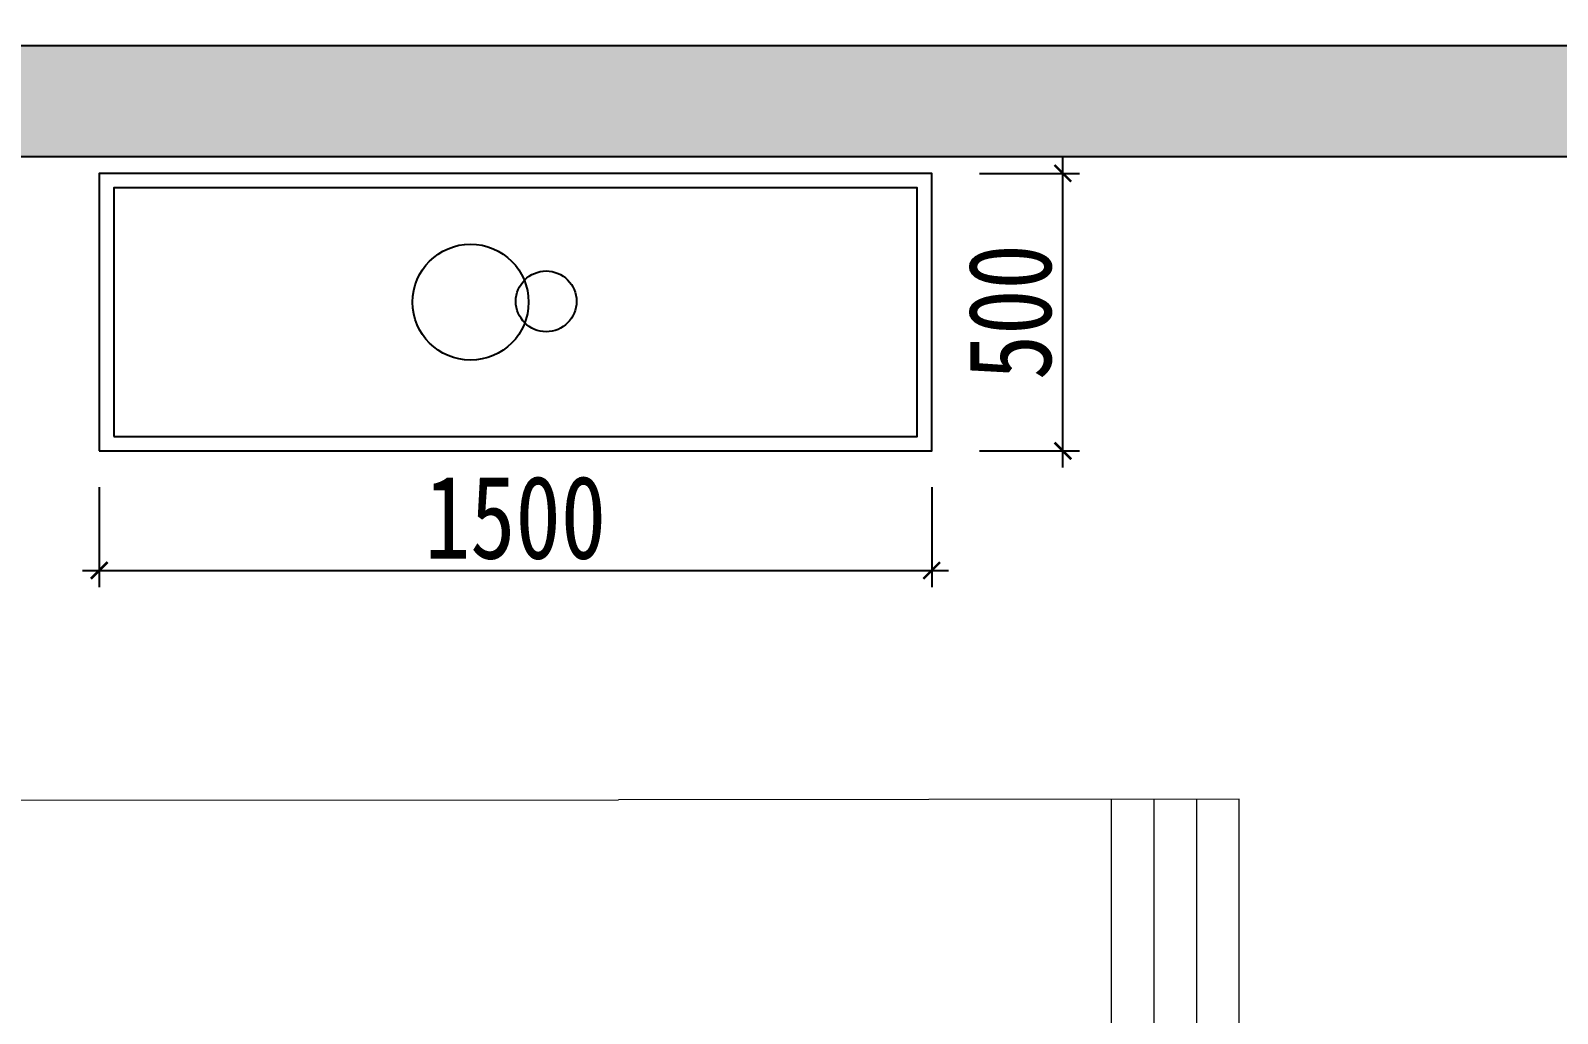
# Model space of a CAD drawing. Header units: millimetres. Extents: x -41640 to 3079702, y -5257903 to 68462.
# Drawn here: x -36005 to -33254, y 37863 to 39634 of the extents above; entities that cross this region are included whole.
import ezdxf

# ---------------------------------------------------------------- set-up
doc = ezdxf.new("R2010")
doc.units = ezdxf.units.MM
doc.header["$LTSCALE"] = 10
doc.layers.get('0').update_dxf_attribs({"color": 255})
doc.layers.get('Defpoints').update_dxf_attribs({"color": 255})
doc.layers.add('0008原建筑墙柱体', color=145, linetype='Continuous')
doc.layers.add('FURNITURE', color=2, linetype='Continuous', lineweight=5)
doc.styles.add('(图框)宋体', font='', dxfattribs={"width": 0.8})
doc.styles.get("Standard").update_dxf_attribs({"font": ''})
doc.styles.get('(图框)宋体').set_extended_font_data('SimSun')
doc.styles.get('Standard').set_extended_font_data('SimSun')
doc.dimstyles.get("Standard").update_dxf_attribs({"dimtxt": 0.18, "dimasz": 0.18, "dimexe": 0.18, "dimexo": 0.0625, "dimgap": 0.09, "dimtad": 0, "dimtih": 1, "dimtoh": 1, "dimdec": 4, "dimzin": 0, "dimdsep": 46, "dimtxsty": 'Standard', "dimcen": 0.09, "dimadec": 0, "dimazin": 0, "dimtfac": 1, "dimtdec": 4, "dimtofl": 0, "dimtmove": 0, "dimatfit": 3, "dimfxl": 1, "dimtolj": 1, "dimtzin": 0, "dimarcsym": 0})

# ---------------------------------------------------------------- blocks, each defined once
blk = doc.blocks.new('_ArchTick')
at = {"color": 0, "linetype": 'ByBlock', "const_width": 0.15}
blk.add_lwpolyline([(-0.5, -0.5), (0.5, 0.5)], dxfattribs=at)
blk = doc.blocks.new('*D470')
at = {"color": 250, "lineweight": -2}
for p, q in [((-35881, 38811), (-35881, 38631)), ((-34381, 38811), (-34381, 38631)), ((-35911, 38661), (-34351, 38661))]:
    blk.add_line(p, q, dxfattribs=at)
at = {"layer": 'Defpoints', "color": 0, "lineweight": 30}
for p in [(-35881, 38909.4), (-34381, 38909.4), (-34381, 38661)]:
    blk.add_point(p, dxfattribs=at)
at = {"color": 250, "lineweight": -2, "xscale": 30, "yscale": 30, "zscale": 30, "rotation": 180}
blk.add_blockref('_ArchTick', (-35881, 38661), dxfattribs=at)
at = {"color": 250, "lineweight": -2, "xscale": 30, "yscale": 30, "zscale": 30}
blk.add_blockref('_ArchTick', (-34381, 38661), dxfattribs=at)
at = {"color": 45, "insert": (-35131, 38756), "char_height": 150, "attachment_point": 5, "style": '(图框)宋体', "bg_fill": 3, "box_fill_scale": 1.1, "bg_fill_color": 256, "bg_fill_true_color": 13158600, "bg_fill_transparency": 5534908}
blk.add_mtext('1500', dxfattribs=at)
blk = doc.blocks.new('_Dot')
at = {"color": 0, "linetype": 'ByBlock', "lineweight": -2}
blk.add_line((-0.5, 0), (-1, 0), dxfattribs=at)
at = {"color": 0, "linetype": 'ByBlock', "const_width": 0.5}
blk.add_lwpolyline([(-0.25, 0, 1), (0.25, 0, 1)], format="xyb", close=True, dxfattribs=at)
blk = doc.blocks.new('DOT')
at = {"color": 0, "linetype": 'ByBlock'}
blk.add_line((-0.35, 0), (-1, 0), dxfattribs=at)
at = {"color": 0, "linetype": 'ByBlock', "const_width": 0.35}
blk.add_lwpolyline([(-0.175, 0, 1), (0.175, 0, 1)], format="xyb", close=True, dxfattribs=at)
blk = doc.blocks.new('*D471')
at = {"color": 250, "lineweight": -2}
for p, q in [((-34144.7, 38846.4), (-34144.7, 39406.4)), ((-34294.7, 39376.4), (-34114.7, 39376.4)), ((-34294.7, 38876.4), (-34114.7, 38876.4))]:
    blk.add_line(p, q, dxfattribs=at)
at = {"layer": 'Defpoints', "color": 0, "lineweight": 30}
for p in [(-34395.8, 39376.4), (-34144.7, 39376.4), (-34395.8, 38876.4)]:
    blk.add_point(p, dxfattribs=at)
at = {"color": 250, "lineweight": -2, "xscale": 30, "yscale": 30, "zscale": 30}
for p, rotation in [((-34144.7, 39376.4), 90), ((-34144.7, 38876.4), 270)]:
    blk.add_blockref('_ArchTick', p, dxfattribs=dict(at, rotation=rotation))
at = {"color": 45, "insert": (-34239.7, 39126.4), "char_height": 150, "attachment_point": 5, "rotation": 90, "style": '(图框)宋体', "bg_fill": 3, "box_fill_scale": 1.1, "bg_fill_color": 256, "bg_fill_true_color": 13158600, "bg_fill_transparency": 5534908}
blk.add_mtext('500', dxfattribs=at)

msp = doc.modelspace()

# ---------------------------------------------------------------- hatches: boundary and pattern name
at = {"layer": '0008原建筑墙柱体'}
h = msp.add_hatch(color=252, dxfattribs=at)
h.paths.add_polyline_path([(-37571.3, 45967), (-37811.3, 45967), (-37811.3, 44607), (-37571.3, 44607)])
h.paths.add_polyline_path([(-37571.3, 40407), (-37811.3, 40407), (-37811.3, 39007), (-37571.3, 39007)])
h.paths.add_polyline_path([(-31371.3, 39607), (-37571.3, 39607), (-37571.3, 39407), (-31371.3, 39407)])
h.paths.add_polyline_path([(-32086.4, 39407), (-32345.9, 39407)], flags=17)

# ---------------------------------------------------------------- linework, layer by layer
at = {"color": 7}
for p, q in [((-37571.3, 39607), (-31371.3, 39607)), ((-37571.3, 39407), (-31371.3, 39407))]:
    msp.add_line(p, q, dxfattribs=at)
at = {"color": 45}
msp.add_lwpolyline([(-35881, 38876.4), (-34381, 38876.4), (-34381, 39376.4), (-35881, 39376.4)], close=True, dxfattribs=at)
at = {"color": 250}
msp.add_lwpolyline([(-35855, 38902.4), (-34407, 38902.4), (-34407, 39350.4), (-35855, 39350.4)], close=True, dxfattribs=at)
at = {"color": 8, "ltscale": 0.5}
for centre, radius in [((-35211.9, 39144.4, 0), 104.5), ((-35075.7, 39145.8, 0), 54.7)]:
    msp.add_circle(centre, radius, dxfattribs=at)
at = {"layer": 'FURNITURE', "color": 8}
for p, q in [((-34057.8, 38249, -35992.1), (-34057.8, 36738.1, 691.4)), ((-33980.8, 38249, -35992.1), (-33980.8, 36738.1, 921.7)), ((-33903.8, 38249, -35992.1), (-33903.8, 36738.1, 1144.4))]:
    msp.add_line(p, q, dxfattribs=at)
at = {"layer": 'FURNITURE', "color": 45}
for points in [[(-35933.7, 36736.3), (-36443.5, 36736.3), (-36443.5, 38247.2), (-34945.6, 38247.9)], [(-34330.4, 36738.1), (-33826.8, 36738.1), (-33826.8, 38249), (-34945.6, 38247.9)]]:
    msp.add_lwpolyline(points, dxfattribs=at)

# ---------------------------------------------------------------- next in the draw order: dimensions: what is measured, and where the dimension line sits
at = {"color": 250}
dim = msp.add_linear_dim(base=(-34381, 38661), p1=(-35881, 38909.4), p2=(-34381, 38909.4), dimstyle='Standard', override={"dimtxt": 150, "dimasz": 30, "dimexe": 30, "dimexo": 30, "dimgap": 20, "dimtad": 1, "dimtih": 0, "dimtoh": 0, "dimdec": 0, "dimzin": 8, "dimdsep": 44, "dimtxsty": '(图框)宋体', "dimblk": 'ArchTick', "dimcen": 0.6, "dimdle": 30, "dimclrd": 250, "dimclre": 250, "dimclrt": 45, "dimtdec": 0, "dimtofl": 1, "dimtmove": 1, "dimldrblk": 'DOT', "dimfxl": 150, "dimfxlon": 1, "dimtfill": 1, "dimtolj": 0, "dimtzin": 8, "dimarcsym": 1}, dxfattribs=at)
dim.commit()
dim.dimension.update_dxf_attribs({"geometry": '*D470', "text_midpoint": (-35131, 38756)})

# ---------------------------------------------------------------- next in the draw order: dimensions: what is measured, and where the dimension line sits
dim = msp.add_linear_dim(base=(-34144.7, 39376.4), p1=(-34395.8, 38876.4), p2=(-34395.8, 39376.4), angle=90, dimstyle='Standard', override={"dimtxt": 150, "dimasz": 30, "dimexe": 30, "dimexo": 30, "dimgap": 20, "dimtad": 1, "dimtih": 0, "dimtoh": 0, "dimdec": 0, "dimzin": 8, "dimdsep": 44, "dimtxsty": '(图框)宋体', "dimblk": 'ArchTick', "dimcen": 0.6, "dimdle": 30, "dimclrd": 250, "dimclre": 250, "dimclrt": 45, "dimtdec": 0, "dimtofl": 1, "dimtmove": 1, "dimldrblk": 'DOT', "dimfxl": 150, "dimfxlon": 1, "dimtfill": 1, "dimtolj": 0, "dimtzin": 8, "dimarcsym": 1}, dxfattribs=at)
dim.commit()
dim.dimension.update_dxf_attribs({"geometry": '*D471', "text_midpoint": (-34239.7, 39126.4)})

doc.saveas('drawing.dxf')
